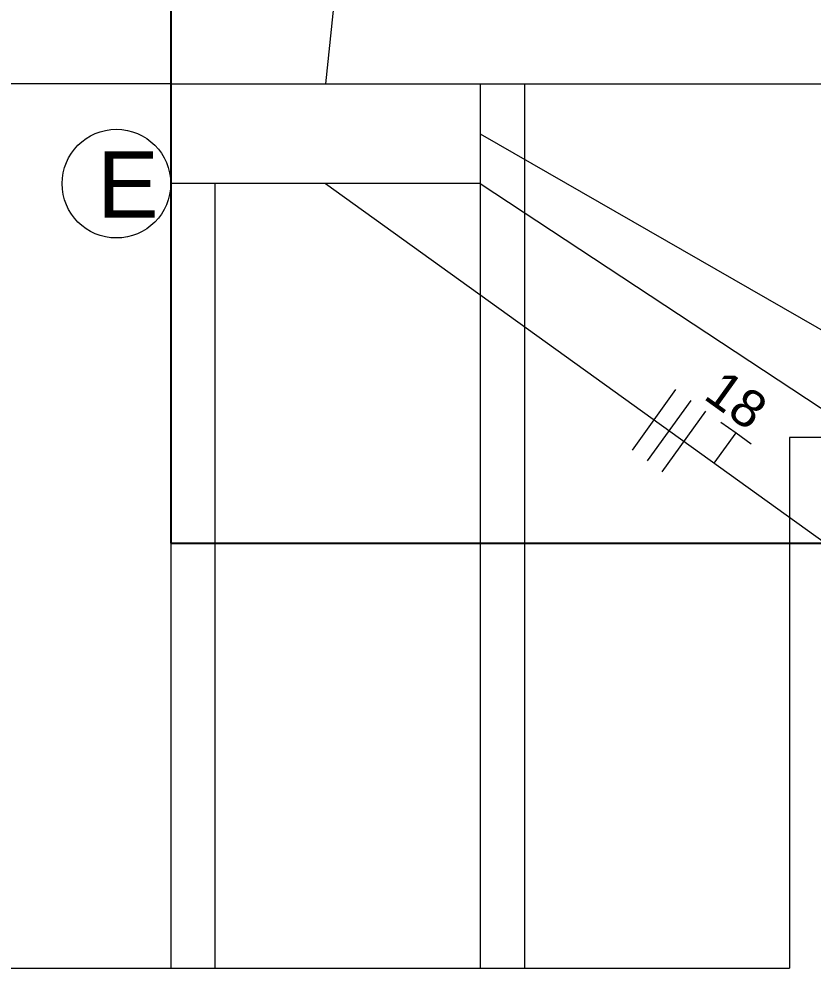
# Model space of a CAD drawing. Header units: millimetres. Extents: x 100 to 940, y 100 to 694.
# Drawn here: x 345.17 to 361.17, y 532.92 to 552.04 of the extents above; entities that cross this region are included whole.
import ezdxf

# ---------------------------------------------------------------- set-up
doc = ezdxf.new("R2010")
doc.units = ezdxf.units.MM
doc.layers.add('COTAS', color=5, linetype='Continuous', lineweight=5)
doc.layers.add('PAREDE', color=7, linetype='Continuous', lineweight=9)
doc.styles.get("Standard").update_dxf_attribs({"font": 'arial.ttf'})

msp = doc.modelspace()

# ---------------------------------------------------------------- linework, layer by layer
at = {"color": 1}
for p, q in [((348.229, 644.318), (348.229, 541.479)), ((348.229, 541.479), (364.569, 541.479))]:
    msp.add_line(p, q, dxfattribs=at)
at = {"color": 2, "lineweight": 20}
for p, q in [((355.298, 589.223), (351.346, 550.734)), ((354.464, 549.728), (376.025, 537.329)), ((351.346, 548.723), (367.014, 537.458)), ((354.464, 548.723), (371.556, 537.458)), ((358.4, 544.575), (357.524, 543.357)), ((358.704, 544.356), (357.829, 543.138)), ((358.133, 542.92), (359.009, 544.137)), ((359.313, 543.919), (359.618, 543.7)), ((359.313, 543.919), (359.618, 543.7)), ((359.18, 543.091), (359.618, 543.7)), ((359.618, 543.7), (359.922, 543.481))]:
    msp.add_line(p, q, dxfattribs=at)
msp.add_lwpolyline([(348.229, 550.734), (354.464, 550.734), (354.464, 548.723), (348.229, 548.723)], close=True, dxfattribs=at)
msp.add_circle((347.134, 548.723), 1.095, dxfattribs=at)
at = {"layer": 'PAREDE'}
for p, q in [((348.229, 619.312), (348.229, 550.734)), ((348.229, 550.734), (307.26, 550.734)), ((348.229, 550.734), (380.84, 550.734)), ((348.229, 550.734), (348.229, 532.921)), ((354.464, 550.734), (354.464, 532.921)), ((355.354, 550.734), (355.354, 532.921)), ((349.12, 548.727), (349.12, 532.921)), ((382.073, 543.609), (360.698, 543.609)), ((360.698, 543.609), (360.698, 532.921)), ((219.979, 532.921), (360.698, 532.921))]:
    msp.add_line(p, q, dxfattribs=at)

# ---------------------------------------------------------------- texts
at = {"layer": 'COTAS', "color": 2, "lineweight": 20, "insert": (346.742, 549.375), "char_height": 1.336, "attachment_point": 1}
msp.add_mtext_dynamic_manual_height_columns('E', width=1385.51337, gutter_width=0.75, heights=[0], dxfattribs=at)
at = {"layer": 'COTAS', "color": 2, "lineweight": 20, "insert": (359.373, 545.015), "char_height": 0.75, "attachment_point": 1, "rotation": 324.2846}
msp.add_mtext_dynamic_manual_height_columns('18', width=1385.51337, gutter_width=0.75, heights=[0], dxfattribs=at)

doc.saveas('drawing.dxf')
